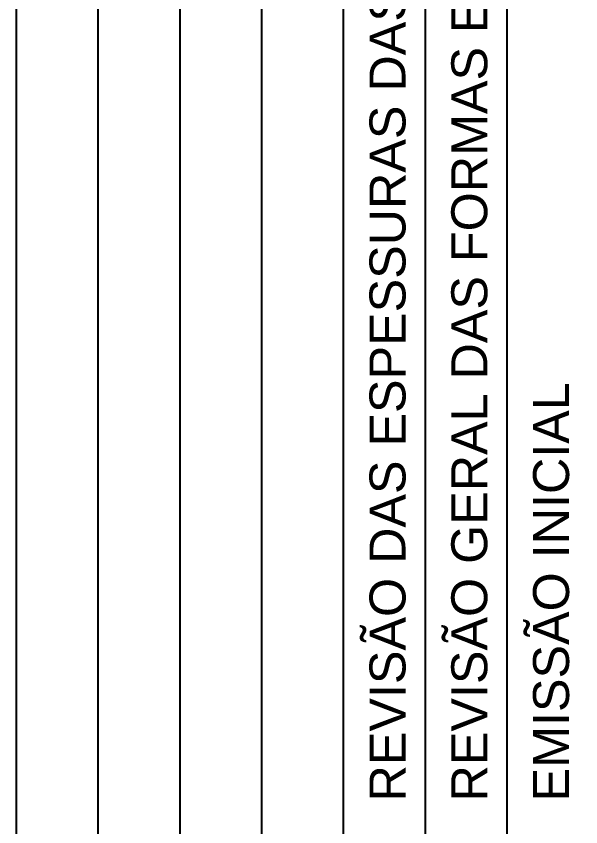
# Model space of a CAD drawing. Header units: millimetres. Extents: x -832 to 3668, y -1574 to 5296.
# Drawn here: x 2733 to 2905.6, y 4545.9 to 4793.5 of the extents above; entities that cross this region are included whole.
import ezdxf

# ---------------------------------------------------------------- set-up
doc = ezdxf.new("R2010")
doc.units = ezdxf.units.MM
doc.header["$LTSCALE"] = 50
doc.layers.add('CARIMBO', color=7, linetype='Continuous')
doc.layers.add('TERRENO', color=3, linetype='Continuous', lineweight=30)
doc.styles.add('AR-REF', font='arial.ttf')
pattern_1 = [(0, (0, 0), (0, 6.985), [5.08, -1.905]), (90, (0, 0), (-6.985, 4.277078946022131e-16), [5.08, -1.905])]

msp = doc.modelspace()

# ---------------------------------------------------------------- hatches: boundary and pattern name
h = msp.add_hatch()
h.set_pattern_fill('ANGLE', color=256)
h.set_pattern_definition(pattern_1)
h.paths.add_polyline_path([(2883.069624403796, 4549.716025795139), (2883.069624403796, 5052.853474635522), (2859.692748551136, 5052.853474635522), (2859.692748551136, 4549.716025795139)], flags=9)
h = msp.add_hatch()
h.set_pattern_fill('ANGLE', color=256)
h.set_pattern_definition(pattern_1)
h.paths.add_polyline_path([(2905.584119628899, 4550.213126750119), (2905.584119628899, 4685.101939846981), (2885.189849506116, 4685.101939846981), (2885.189849506116, 4550.213126750119)], flags=9)

# ---------------------------------------------------------------- linework, layer by layer
at = {"layer": 'CARIMBO', "color": 1}
for p, q in [((2732.986526772886, 5246.636796711755), (2732.986526772886, 4398.136796665189)), ((2757.986526772886, 5246.636796711755), (2757.986526772886, 4398.136796665189)), ((2782.986526772886, 5246.636796711755), (2782.986526772886, 4398.136796665189)), ((2807.986526772886, 5246.636796711755), (2807.986526772886, 4398.136796665189)), ((2832.986526772886, 5246.636796711755), (2832.986526772886, 4398.136796665189)), ((2857.986526772886, 5246.636796711755), (2857.986526772886, 4398.136796665189)), ((2882.986526772886, 5246.636796711755), (2882.986526772886, 4398.136796665189))]:
    msp.add_line(p, q, dxfattribs=at)

# ---------------------------------------------------------------- texts
at = {"layer": 'TERRENO', "linetype": 'ByBlock', "style": 'AR-REF'}
for s, p in [('REVISÃO GERAL DAS FORMAS E CORTE DA ESCADA, CONFORME ARQUITETURA', (2876.997489342405, 4553.612171770583)), ('REVISÃO DAS ESPESSURAS DAS ESC110, ESC212 E ESC122', (2851.997489342405, 4553.612171770583)), ('EMISSÃO INICIAL', (2901.997489342405, 4553.612171770583))]:
    msp.add_text(s, height=11, rotation=90, dxfattribs=at).set_placement(p)

doc.saveas('drawing.dxf')
